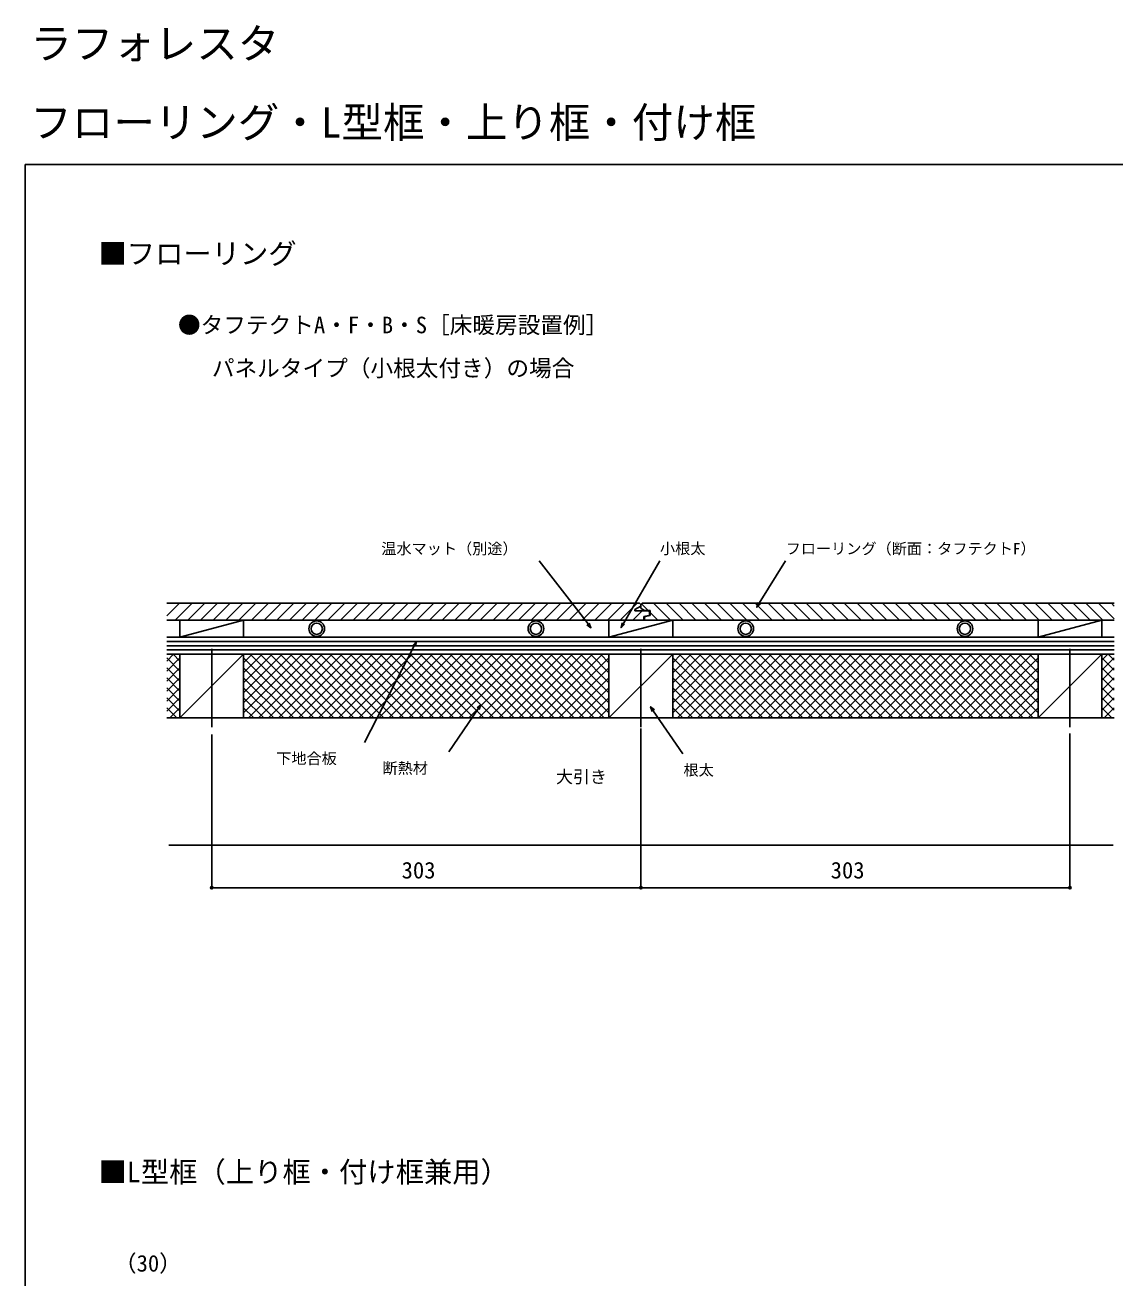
# Model space of a CAD drawing. Units: millimetres, scale not verified. Extents: x -700 to 700, y -1072 to 1066.
# Drawn here: x -700 to 70, y 181 to 1066 of the extents above; entities that cross this region are included whole.
import ezdxf
from ezdxf.enums import TextEntityAlignment as Align

# ---------------------------------------------------------------- set-up
doc = ezdxf.new("R2010")
doc.units = ezdxf.units.MM
doc.header["$LTSCALE"] = 6
for name, color, linetype in [('0-1_USER1', 3, 'Continuous'), ('0-2_YKK_D', 6, 'Continuous'), ('0-3_YKK_ZWAK', 7, 'Continuous'), ('0-4_YSS_K', 3, 'Continuous')]:
    doc.layers.add(name, color=color, linetype=linetype)
doc.styles.add('ＭＳ ゴシック', font='')
doc.styles.get('ＭＳ ゴシック').set_extended_font_data('MS Gothic')

msp = doc.modelspace()

# ---------------------------------------------------------------- linework, layer by layer
at = {"layer": '0-2_YKK_D'}
for p, q in [((-265.124, 568.979), (-265.124, 455.6)), ((-568.124, 564.863), (-568.124, 455.6)), ((-265.124, 565.184), (-265.124, 455.6)), ((37.876, 565.504), (37.876, 455.6)), ((-568.124, 456.6), (-265.124, 456.6)), ((37.876, 456.6), (-265.124, 456.6))]:
    msp.add_line(p, q, dxfattribs=at)
for points in [[(-300.358, 640.229), (-302.436, 642.92), (-336.928, 687.6)], [(-279.142, 640.339), (-277.433, 643.278), (-251.662, 687.6)], [(-183.241, 654.709), (-181.465, 657.608), (-163.082, 687.6)], [(-180.688, 657.131), (-183.241, 654.709), (-182.241, 658.084)], [(-301.715, 643.477), (-300.358, 640.229), (-303.157, 642.363)], [(-276.646, 642.82), (-279.142, 640.339), (-278.221, 643.736)], [(-423.542, 630.6), (-425.096, 627.576), (-460.233, 559.207)], [(-425.906, 627.992), (-423.542, 630.6), (-424.286, 627.16)], [(-378.144, 585.898), (-380.055, 583.085), (-400.832, 552.49)], [(-380.808, 583.597), (-378.144, 585.898), (-379.301, 582.573)], [(-257.075, 581.161), (-258.232, 584.485), (-255.568, 582.184)], [(-258.232, 584.485), (-256.322, 581.673), (-235.544, 551.078)]]:
    msp.add_lwpolyline(points, dxfattribs=at)
for centre in [(-568.124, 456.6), (-265.124, 456.6), (-265.124, 456.6), (37.876, 456.6)]:
    msp.add_circle(centre, 0.85, dxfattribs=at)
at = {"layer": '0-3_YKK_ZWAK'}
for q in [(-700, -1072.4), (700, 967.6)]:
    msp.add_line((-700, 967.6), q, dxfattribs=at)
at = {"layer": '0-4_YSS_K'}
for p, q in [((-600, 657.6), (-266.024, 657.6)), ((-600, 648.62), (-591.02, 657.6)), ((-594.039, 645.6), (-582.039, 657.6)), ((-585.059, 645.6), (-573.059, 657.6)), ((-576.079, 645.6), (-564.079, 657.6)), ((-567.099, 645.6), (-555.099, 657.6)), ((-558.118, 645.6), (-546.118, 657.6)), ((-549.138, 645.6), (-537.138, 657.6)), ((-540.158, 645.6), (-528.158, 657.6)), ((-531.178, 645.6), (-519.178, 657.6)), ((-522.197, 645.6), (-510.197, 657.6)), ((-513.217, 645.6), (-501.217, 657.6)), ((-504.237, 645.6), (-492.237, 657.6)), ((-495.257, 645.6), (-483.257, 657.6)), ((-486.276, 645.6), (-474.276, 657.6)), ((-477.296, 645.6), (-465.296, 657.6)), ((-468.316, 645.6), (-456.316, 657.6)), ((-459.336, 645.6), (-447.336, 657.6)), ((-450.355, 645.6), (-438.355, 657.6)), ((-441.375, 645.6), (-429.375, 657.6)), ((-432.395, 645.6), (-420.395, 657.6)), ((-423.415, 645.6), (-411.415, 657.6)), ((-414.434, 645.6), (-402.434, 657.6)), ((-405.454, 645.6), (-393.454, 657.6)), ((-396.474, 645.6), (-384.474, 657.6)), ((-387.494, 645.6), (-375.494, 657.6)), ((-378.513, 645.6), (-366.513, 657.6)), ((-369.533, 645.6), (-357.533, 657.6)), ((-360.553, 645.6), (-348.553, 657.6)), ((-351.573, 645.6), (-339.573, 657.6)), ((-342.592, 645.6), (-330.592, 657.6)), ((-333.612, 645.6), (-321.612, 657.6)), ((-324.632, 645.6), (-312.632, 657.6)), ((-315.652, 645.6), (-303.652, 657.6)), ((-306.671, 645.6), (-294.671, 657.6)), ((-297.691, 645.6), (-285.691, 657.6)), ((-288.711, 645.6), (-276.711, 657.6)), ((-279.731, 645.6), (-267.731, 657.6)), ((-265.164, 655.584), (-269.293, 653.2)), ((-265.993, 657.6), (-265.124, 656.73)), ((-265.163, 655.601), (-265.124, 656.73)), ((-259.924, 652.4), (-264.689, 657.165)), ((-264.224, 657.6), (69.178, 657.6)), ((-244.143, 645.6), (-256.143, 657.6)), ((-235.163, 645.6), (-247.163, 657.6)), ((-226.183, 645.6), (-238.183, 657.6)), ((-217.202, 645.6), (-229.202, 657.6)), ((-208.222, 645.6), (-220.222, 657.6)), ((-199.242, 645.6), (-211.242, 657.6)), ((-190.262, 645.6), (-202.262, 657.6)), ((-181.281, 645.6), (-193.281, 657.6)), ((-172.301, 645.6), (-184.301, 657.6)), ((-163.321, 645.6), (-175.321, 657.6)), ((-154.341, 645.6), (-166.341, 657.6)), ((-145.36, 645.6), (-157.36, 657.6)), ((-136.38, 645.6), (-148.38, 657.6)), ((-127.4, 645.6), (-139.4, 657.6)), ((-118.42, 645.6), (-130.42, 657.6)), ((-109.439, 645.6), (-121.439, 657.6)), ((-100.459, 645.6), (-112.459, 657.6)), ((-91.479, 645.6), (-103.479, 657.6)), ((-82.499, 645.6), (-94.499, 657.6)), ((-73.518, 645.6), (-85.518, 657.6)), ((-64.538, 645.6), (-76.538, 657.6)), ((-55.558, 645.6), (-67.558, 657.6)), ((-46.578, 645.6), (-58.578, 657.6)), ((-37.597, 645.6), (-49.597, 657.6)), ((-28.617, 645.6), (-40.617, 657.6)), ((-19.637, 645.6), (-31.637, 657.6)), ((-10.657, 645.6), (-22.657, 657.6)), ((-1.676, 645.6), (-13.676, 657.6)), ((7.304, 645.6), (-4.696, 657.6)), ((16.284, 645.6), (4.284, 657.6)), ((25.264, 645.6), (13.264, 657.6)), ((34.245, 645.6), (22.245, 657.6)), ((43.225, 645.6), (31.225, 657.6)), ((52.205, 645.6), (40.205, 657.6)), ((61.185, 645.6), (49.185, 657.6)), ((69.178, 646.588), (58.166, 657.6)), ((69.178, 655.568), (67.146, 657.6)), ((-270.75, 645.6), (-264.25, 652.1)), ((-269.293, 652.1), (-269.293, 653.2)), ((-264.793, 652.1), (-265.093, 651.8)), ((-265.014, 653.8), (-262.589, 652.4)), ((-259.593, 652.1), (-264.793, 652.1)), ((-263.093, 646.1), (-263.093, 648.2)), ((-262.159, 648.224), (-262.624, 647.596)), ((-262.624, 646.07), (-262.624, 647.596)), ((-258.624, 652.4), (-262.589, 652.4)), ((-258.624, 648.85), (-262.159, 648.224)), ((-259.593, 652.1), (-259.093, 651.6)), ((-259.093, 649.4), (-259.093, 651.6)), ((-258.624, 648.85), (-258.624, 652.4)), ((-253.124, 645.6), (-258.624, 651.1)), ((-268.124, 645.6), (-600, 645.6)), ((-590.624, 645.6), (-590.624, 633.6)), ((-545.624, 645.6), (-590.624, 633.6)), ((-590.624, 645.6), (-545.624, 645.6)), ((-545.624, 633.6), (-545.624, 645.6)), ((-287.624, 645.6), (-287.624, 633.6)), ((-242.624, 645.6), (-287.624, 633.6)), ((-287.624, 645.6), (-242.624, 645.6)), ((69.178, 645.6), (-267.124, 645.6)), ((-263.093, 646.1), (-263.593, 645.6)), ((-262.104, 645.6), (-262.624, 646.12)), ((-262.624, 646.07), (-262.154, 645.6)), ((-242.624, 633.6), (-242.624, 645.6)), ((15.376, 645.6), (15.376, 633.6)), ((60.376, 645.6), (15.376, 633.6)), ((15.376, 645.6), (60.376, 645.6)), ((60.376, 633.6), (60.376, 645.6)), ((-600, 633.6), (69.178, 633.6)), ((69.178, 630.6), (-600, 630.6)), ((69.178, 627.6), (-600, 627.6)), ((69.178, 624.6), (-600, 624.6)), ((-600, 616.721), (-595.121, 621.6)), ((69.178, 621.6), (-600, 621.6)), ((-595.503, 621.6), (-590.624, 616.721)), ((-590.624, 576.6), (-545.624, 621.6)), ((-568.124, 625.341), (-568.124, 569.979)), ((-545.624, 580.23), (-504.253, 621.6)), ((-545.624, 587.301), (-511.324, 621.6)), ((-545.624, 594.372), (-518.395, 621.6)), ((-545.624, 601.443), (-525.466, 621.6)), ((-545.624, 608.514), (-532.537, 621.6)), ((-545.624, 615.585), (-539.608, 621.6)), ((-542.182, 576.6), (-497.182, 621.6)), ((-541.126, 621.6), (-496.126, 576.6)), ((-535.111, 576.6), (-490.111, 621.6)), ((-534.055, 621.6), (-489.055, 576.6)), ((-528.04, 576.6), (-483.04, 621.6)), ((-526.984, 621.6), (-481.984, 576.6)), ((-520.969, 576.6), (-475.969, 621.6)), ((-519.913, 621.6), (-474.913, 576.6)), ((-513.898, 576.6), (-468.898, 621.6)), ((-512.842, 621.6), (-467.842, 576.6)), ((-506.827, 576.6), (-461.827, 621.6)), ((-505.771, 621.6), (-460.771, 576.6)), ((-499.756, 576.6), (-454.756, 621.6)), ((-498.7, 621.6), (-453.7, 576.6)), ((-492.684, 576.6), (-447.684, 621.6)), ((-491.629, 621.6), (-446.629, 576.6)), ((-485.613, 576.6), (-440.613, 621.6)), ((-484.557, 621.6), (-439.557, 576.6)), ((-478.542, 576.6), (-433.542, 621.6)), ((-477.486, 621.6), (-432.486, 576.6)), ((-471.471, 576.6), (-426.471, 621.6)), ((-470.415, 621.6), (-425.415, 576.6)), ((-464.4, 576.6), (-419.4, 621.6)), ((-463.344, 621.6), (-418.344, 576.6)), ((-457.329, 576.6), (-412.329, 621.6)), ((-456.273, 621.6), (-411.273, 576.6)), ((-450.258, 576.6), (-405.258, 621.6)), ((-449.202, 621.6), (-404.202, 576.6)), ((-443.187, 576.6), (-398.187, 621.6)), ((-442.131, 621.6), (-397.131, 576.6)), ((-436.116, 576.6), (-391.116, 621.6)), ((-435.06, 621.6), (-390.06, 576.6)), ((-429.045, 576.6), (-384.045, 621.6)), ((-427.989, 621.6), (-382.989, 576.6)), ((-421.974, 576.6), (-376.974, 621.6)), ((-420.918, 621.6), (-375.918, 576.6)), ((-414.903, 576.6), (-369.903, 621.6)), ((-413.847, 621.6), (-368.847, 576.6)), ((-407.832, 576.6), (-362.832, 621.6)), ((-406.776, 621.6), (-361.776, 576.6)), ((-400.761, 576.6), (-355.761, 621.6)), ((-399.705, 621.6), (-354.705, 576.6)), ((-393.69, 576.6), (-348.69, 621.6)), ((-392.634, 621.6), (-347.634, 576.6)), ((-386.618, 576.6), (-341.618, 621.6)), ((-385.563, 621.6), (-340.563, 576.6)), ((-379.547, 576.6), (-334.547, 621.6)), ((-378.491, 621.6), (-333.491, 576.6)), ((-372.476, 576.6), (-327.476, 621.6)), ((-371.42, 621.6), (-326.42, 576.6)), ((-365.405, 576.6), (-320.405, 621.6)), ((-364.349, 621.6), (-319.349, 576.6)), ((-358.334, 576.6), (-313.334, 621.6)), ((-357.278, 621.6), (-312.278, 576.6)), ((-351.263, 576.6), (-306.263, 621.6)), ((-350.207, 621.6), (-305.207, 576.6)), ((-344.192, 576.6), (-299.192, 621.6)), ((-343.136, 621.6), (-298.136, 576.6)), ((-337.121, 576.6), (-292.121, 621.6)), ((-336.065, 621.6), (-291.065, 576.6)), ((-328.994, 621.6), (-287.624, 580.23)), ((-321.923, 621.6), (-287.624, 587.301)), ((-314.852, 621.6), (-287.624, 594.372)), ((-307.781, 621.6), (-287.624, 601.443)), ((-300.71, 621.6), (-287.624, 608.514)), ((-293.639, 621.6), (-287.624, 615.585)), ((-242.624, 621.6), (-287.624, 576.6)), ((-265.124, 625.341), (-265.124, 569.979)), ((-242.624, 580.23), (-201.253, 621.6)), ((-242.624, 587.301), (-208.324, 621.6)), ((-242.624, 594.372), (-215.395, 621.6)), ((-242.624, 601.443), (-222.466, 621.6)), ((-242.624, 608.514), (-229.537, 621.6)), ((-242.624, 615.585), (-236.608, 621.6)), ((-239.182, 576.6), (-194.182, 621.6)), ((-238.126, 621.6), (-193.126, 576.6)), ((-232.111, 576.6), (-187.111, 621.6)), ((-231.055, 621.6), (-186.055, 576.6)), ((-225.04, 576.6), (-180.04, 621.6)), ((-223.984, 621.6), (-178.984, 576.6)), ((-217.969, 576.6), (-172.969, 621.6)), ((-216.913, 621.6), (-171.913, 576.6)), ((-210.898, 576.6), (-165.898, 621.6)), ((-209.842, 621.6), (-164.842, 576.6)), ((-203.827, 576.6), (-158.827, 621.6)), ((-202.771, 621.6), (-157.771, 576.6)), ((-196.756, 576.6), (-151.756, 621.6)), ((-195.7, 621.6), (-150.7, 576.6)), ((-189.684, 576.6), (-144.684, 621.6)), ((-188.629, 621.6), (-143.629, 576.6)), ((-182.613, 576.6), (-137.613, 621.6)), ((-181.557, 621.6), (-136.557, 576.6)), ((-175.542, 576.6), (-130.542, 621.6)), ((-174.486, 621.6), (-129.486, 576.6)), ((-168.471, 576.6), (-123.471, 621.6)), ((-167.415, 621.6), (-122.415, 576.6)), ((-161.4, 576.6), (-116.4, 621.6)), ((-160.344, 621.6), (-115.344, 576.6)), ((-154.329, 576.6), (-109.329, 621.6)), ((-153.273, 621.6), (-108.273, 576.6)), ((-147.258, 576.6), (-102.258, 621.6)), ((-146.202, 621.6), (-101.202, 576.6)), ((-140.187, 576.6), (-95.187, 621.6)), ((-139.131, 621.6), (-94.131, 576.6)), ((-133.116, 576.6), (-88.116, 621.6)), ((-132.06, 621.6), (-87.06, 576.6)), ((-126.045, 576.6), (-81.045, 621.6)), ((-124.989, 621.6), (-79.989, 576.6)), ((-118.974, 576.6), (-73.974, 621.6)), ((-117.918, 621.6), (-72.918, 576.6)), ((-111.903, 576.6), (-66.903, 621.6)), ((-110.847, 621.6), (-65.847, 576.6)), ((-104.832, 576.6), (-59.832, 621.6)), ((-103.776, 621.6), (-58.776, 576.6)), ((-97.761, 576.6), (-52.761, 621.6)), ((-96.705, 621.6), (-51.705, 576.6)), ((-90.69, 576.6), (-45.69, 621.6)), ((-89.634, 621.6), (-44.634, 576.6)), ((-83.618, 576.6), (-38.618, 621.6)), ((-82.563, 621.6), (-37.563, 576.6)), ((-76.547, 576.6), (-31.547, 621.6)), ((-75.491, 621.6), (-30.491, 576.6)), ((-69.476, 576.6), (-24.476, 621.6)), ((-68.42, 621.6), (-23.42, 576.6)), ((-62.405, 576.6), (-17.405, 621.6)), ((-61.349, 621.6), (-16.349, 576.6)), ((-55.334, 576.6), (-10.334, 621.6)), ((-54.278, 621.6), (-9.278, 576.6)), ((-48.263, 576.6), (-3.263, 621.6)), ((-47.207, 621.6), (-2.207, 576.6)), ((-41.192, 576.6), (3.808, 621.6)), ((-40.136, 621.6), (4.864, 576.6)), ((-34.121, 576.6), (10.879, 621.6)), ((-33.065, 621.6), (11.935, 576.6)), ((-25.994, 621.6), (15.376, 580.23)), ((-18.923, 621.6), (15.376, 587.301)), ((-11.852, 621.6), (15.376, 594.372)), ((-4.781, 621.6), (15.376, 601.443)), ((2.29, 621.6), (15.376, 608.514)), ((9.361, 621.6), (15.376, 615.585)), ((60.376, 621.6), (15.376, 576.6)), ((37.876, 625.341), (37.876, 569.979)), ((60.376, 617.296), (64.68, 621.6)), ((64.874, 621.6), (69.178, 617.296)), ((-600, 609.65), (-590.624, 619.026)), ((-600, 619.026), (-590.624, 609.65)), ((-600, 602.579), (-590.624, 611.955)), ((-600, 611.955), (-590.624, 602.579)), ((-545.624, 619.026), (-503.197, 576.6)), ((-545.624, 611.955), (-510.268, 576.6)), ((-330.05, 576.6), (-287.624, 619.026)), ((-322.979, 576.6), (-287.624, 611.955)), ((-242.624, 619.026), (-200.197, 576.6)), ((-242.624, 611.955), (-207.268, 576.6)), ((-27.05, 576.6), (15.376, 619.026)), ((-19.979, 576.6), (15.376, 611.955)), ((60.376, 619.026), (69.178, 610.225)), ((60.376, 610.225), (69.178, 619.026)), ((60.376, 611.955), (69.178, 603.154)), ((60.376, 603.154), (69.178, 611.955)), ((-600, 595.508), (-590.624, 604.884)), ((-600, 604.884), (-590.624, 595.508)), ((-545.624, 604.884), (-517.339, 576.6)), ((-315.908, 576.6), (-287.624, 604.884)), ((-242.624, 604.884), (-214.339, 576.6)), ((-12.908, 576.6), (15.376, 604.884)), ((60.376, 604.884), (69.178, 596.083)), ((60.376, 596.083), (69.178, 604.884)), ((-600, 588.437), (-590.624, 597.813)), ((-600, 597.813), (-590.624, 588.437)), ((-545.624, 597.813), (-524.41, 576.6)), ((-308.837, 576.6), (-287.624, 597.813)), ((-242.624, 597.813), (-221.41, 576.6)), ((-5.837, 576.6), (15.376, 597.813)), ((60.376, 597.813), (69.178, 589.012)), ((60.376, 589.012), (69.178, 597.813)), ((-600, 581.366), (-590.624, 590.742)), ((-600, 590.742), (-590.624, 581.366)), ((-545.624, 590.742), (-531.481, 576.6)), ((-301.766, 576.6), (-287.624, 590.742)), ((-242.624, 590.742), (-228.481, 576.6)), ((1.234, 576.6), (15.376, 590.742)), ((60.376, 590.742), (69.178, 581.941)), ((60.376, 581.941), (69.178, 590.742)), ((-600, 583.671), (-592.929, 576.6)), ((-600, 576.6), (69.178, 576.6)), ((-597.695, 576.6), (-590.624, 583.671)), ((-545.624, 583.671), (-538.552, 576.6)), ((-294.695, 576.6), (-287.624, 583.671)), ((-242.624, 583.671), (-235.552, 576.6)), ((8.305, 576.6), (15.376, 583.671)), ((60.376, 583.671), (67.448, 576.6)), ((62.107, 576.6), (69.178, 583.671)), ((-598.574, 486.6), (68.375, 486.6))]:
    msp.add_line(p, q, dxfattribs=at)
for points in [[(-264.254, 657.6), (-265.124, 656.73), (-265.021, 653.804)], [(-265.093, 651.8), (-265.093, 652.1), (-269.293, 652.1)], [(-259.093, 649.4), (-259.593, 648.9), (-263.093, 648.2)]]:
    msp.add_lwpolyline(points, dxfattribs=at)
for points in [[(-545.624, 576.6), (-545.624, 621.6), (-590.624, 621.6), (-590.624, 576.6)], [(-242.624, 576.6), (-242.624, 621.6), (-287.624, 621.6), (-287.624, 576.6)], [(60.376, 576.6), (60.376, 621.6), (15.376, 621.6), (15.376, 576.6)]]:
    msp.add_lwpolyline(points, close=True, dxfattribs=at)
for centre, radius in [((-494.024, 639.6), 5.5), ((-494.024, 639.6), 4), ((-339.224, 639.6), 5.5), ((-339.224, 639.6), 4), ((-191.024, 639.6), 5.5), ((-191.024, 639.6), 4), ((-36.224, 639.6), 5.5), ((-36.224, 639.6), 4)]:
    msp.add_circle(centre, radius, dxfattribs=at)

# ---------------------------------------------------------------- texts
at = {"layer": '0-1_USER1', "style": 'ＭＳ ゴシック'}
for s, height, p in [('ラフォレスタ', 21.48, (-696.28, 1035.781)), ('フローリング・L型框・上り框・付け框', 21.48, (-696.28, 980.122)), ('■フローリング', 14.66, (-648.205, 892.873)), (' ●タフテクトA・F・B・S［床暖房設置例］', 11.73, (-600, 844.782)), ('    パネルタイプ（小根太付き）の場合', 11.73, (-600, 814.297)), ('大引き', 8.798, (-325.091, 527.895)), ('■L型框（上り框・付け框兼用）', 14.66, (-648.205, 244.077))]:
    msp.add_text(s, height=height, dxfattribs=at).set_placement(p, align=Align.BOTTOM_LEFT)
at = {"layer": '0-2_YKK_D', "style": 'ＭＳ ゴシック'}
for s, height, p in [('温水マット（別途）', 7.845, (-448.454, 689.877)), ('小根太', 7.845, (-251.634, 689.998)), ('フローリング（断面：タフテクトF）', 7.845, (-162.873, 689.877)), ('下地合板', 7.845, (-522.636, 541.666)), ('断熱材', 7.845, (-447.55, 534.828)), ('根太', 7.845, (-235.03, 533.476)), ('303', 11.73, (-434.078, 459.6)), ('303', 11.73, (-131.078, 459.6)), ('（30）', 11.73, (-637.227, 181.848))]:
    msp.add_text(s, height=height, dxfattribs=at).set_placement(p, align=Align.BOTTOM_LEFT)

doc.saveas('drawing.dxf')
